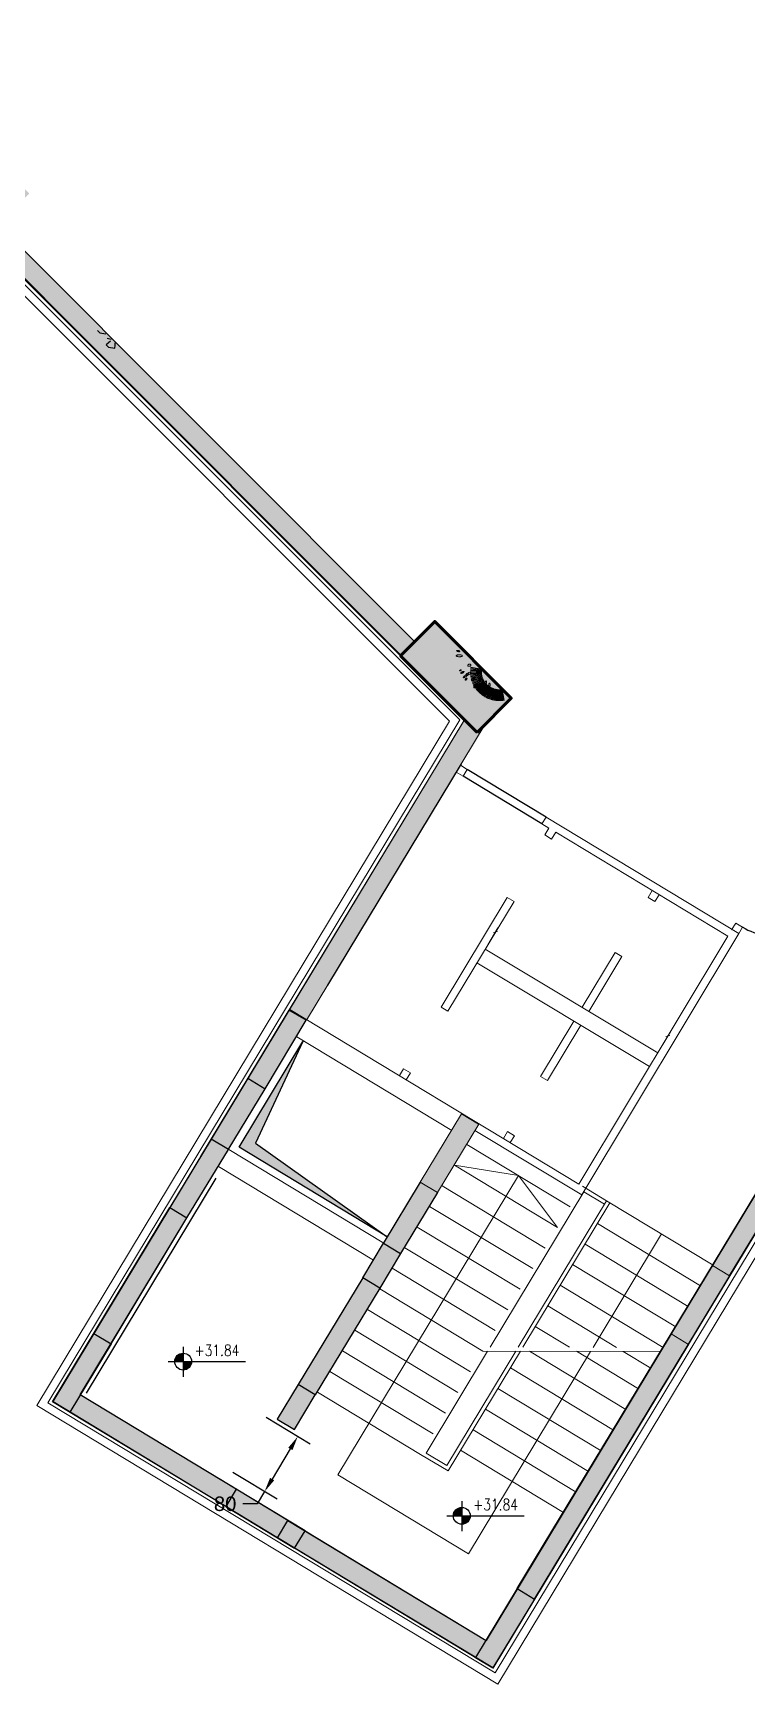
# Model space of a CAD drawing. Header units: inches. Extents: x -7958 to 7064, y 2 to 5825.
# Drawn here: x -3929 to -3040, y 2 to 2057 of the extents above; entities that cross this region are included whole.
import ezdxf

# ---------------------------------------------------------------- set-up
doc = ezdxf.new("R2010")
doc.units = ezdxf.units.IN
doc.header["$MEASUREMENT"] = 0
for name, color, linetype in [('-mimari', 8, 'Continuous'), ('-yazı', 2, 'Continuous'), ('A-CAM', 4, 'Continuous'), ('DOS', 2, 'Continuous'), ('IOL', 1, 'Continuous'), ('S-KONTUR', 8, 'Continuous')]:
    doc.layers.add(name, color=color, linetype=linetype)
for name, color, linetype, lineweight in [('K-P', 1, 'Continuous', 20), ('KOL', 4, 'Continuous', 20), ('M-CAM', 142, 'Continuous', 15), ('S-DUVAR', 7, 'Continuous', 20), ('SOLID', 15, 'Continuous', 30)]:
    doc.layers.add(name, color=color, linetype=linetype, lineweight=lineweight)
doc.layers.add('YESIL', color=7, linetype='Continuous', lineweight=15, true_color=0x006100)
doc.styles.add('DAD', font='SIMPLEX', dxfattribs={"width": 0.8, "height": 0.125})
doc.styles.get("Standard").update_dxf_attribs({"font": 'arial.ttf'})

# ---------------------------------------------------------------- blocks, each defined once
blk = doc.blocks.new('KOT1')
at = {"layer": 'DOS', "color": 1}
for p, q in [((-0.268, 0), (1.111, 0)), ((0, 0.263), (0, -0.27))]:
    blk.add_line(p, q, dxfattribs=at)
at = {"layer": 'DOS', "color": 1, "const_width": 0.15}
for points in [[(0, 0.075, 0.414214), (-0.075, 0, 1)], [(0, -0.075, 0.414214), (0.075, 0, 1)]]:
    blk.add_lwpolyline(points, format="xyb", dxfattribs=at)
at = {"layer": 'DOS', "color": 1}
blk.add_circle((0, 0), 0.15, dxfattribs=at)
at = {"layer": 'DOS', "color": 1, "style": 'DAD', "width": 0.8}
for p in [(0.205, 0.841), (0.205, 0.592), (0.205, 0.349), (0.205, 0.1)]:
    blk.add_attdef('+8.00', p, '', height=0.2, dxfattribs=at)
blk = doc.blocks.new('_Oblique')
at = {"color": 0, "linetype": 'ByBlock', "lineweight": -2}
blk.add_line((-0.5, -0.5), (0.5, 0.5), dxfattribs=at)

msp = doc.modelspace()

# ---------------------------------------------------------------- hatches: boundary and pattern name
at = {"layer": 'SOLID'}
for points in [[(-4043.5, 1853.3), (-4047.1, 1856.9), (-3990.5, 1913.4), (-3933.9, 1856.9), (-3972.8, 1818), (-3454, 1299.2), (-3428.9, 1324.4), (-3333.7, 1228.8), (-3366.4, 1196), (-3588.8, 828), (-3588.9, 827.9), (-3640.3, 742.7), (-3661.7, 755.7), (-3610.5, 840.6), (-3610.3, 841), (-3392.1, 1201.9), (-3401.1, 1210.9)], [(-4043.5, 1853.3), (-4047.1, 1856.9), (-3990.5, 1913.4), (-3933.9, 1856.9), (-3972.8, 1818), (-3454, 1299.2), (-3428.9, 1324.4), (-3333.7, 1228.8), (-3366.4, 1196), (-3588.8, 828), (-3588.9, 827.9), (-3640.3, 742.7), (-3661.7, 755.7), (-3610.5, 840.6), (-3610.3, 841), (-3392.1, 1201.9), (-3401.1, 1210.9)], [(-3972.8, 1818), (-3990.5, 1800.3), (-3477.8, 1287.6), (-3477.8, 1287.7), (-3471.6, 1281.6), (-3454, 1299.2)], [(-3083.2, 522.5), (-3061.8, 509.6), (-2381.1, 1636.1), (-2402.5, 1649)], [(-3083.2, 522.5), (-3061.8, 509.6), (-2381.1, 1636.1), (-2402.5, 1649)], [(-3083.2, 522.5), (-3061.8, 509.6), (-2381.1, 1636.1), (-2402.5, 1649)], [(-3428.9, 1324.4), (-3333.7, 1228.8), (-3376.3, 1186), (-3401.1, 1210.9), (-3471.7, 1281.5)], [(-3373.9, 1183.6), (-3392.1, 1201.9), (-3610.3, 841), (-3610.5, 840.6), (-3588.9, 827.8)], [(-3610.5, 840.6), (-3661.7, 755.7), (-3640.3, 742.7), (-3588.9, 827.9)], [(-3640.3, 742.7), (-3661.7, 755.7), (-3707.5, 679.8), (-3686, 667.1)], [(-3707.5, 679.8), (-3686, 667.1), (-3640.3, 742.7), (-3661.7, 755.7)], [(-3707.5, 679.8), (-3686, 667.1), (-3640.3, 742.7), (-3661.7, 755.7)], [(-3374.3, 698.4), (-3395.7, 711.3), (-3446.9, 626.3), (-3425.5, 613.3)], [(-3374.3, 698.4), (-3395.7, 711.3), (-3446.9, 626.3), (-3425.5, 613.3)], [(-3374.3, 698.4), (-3395.7, 711.3), (-3446.9, 626.3), (-3425.5, 613.3)], [(-3707.5, 679.8), (-3758.9, 594.9), (-3737.5, 581.9), (-3686.3, 666.6), (-3686.3, 666.6), (-3686, 667.1)], [(-3686, 667), (-3707.5, 679.8), (-3758.9, 594.9), (-3737.5, 581.9)], [(-3686, 667), (-3707.5, 679.8), (-3758.9, 594.9), (-3737.5, 581.9)], [(-3492.8, 550.4), (-3471.5, 537.4), (-3425.6, 613.3), (-3446.9, 626.3)], [(-3425.6, 613.3), (-3446.9, 626.3), (-3492.8, 550.4), (-3471.5, 537.4)], [(-3425.6, 613.3), (-3446.9, 626.3), (-3492.8, 550.4), (-3471.5, 537.4)], [(-3737.5, 581.9), (-3758.9, 594.9), (-3853.6, 438.1), (-3832.1, 425.3)], [(-3737.5, 581.9), (-3758.9, 594.9), (-3853.6, 438.1), (-3832.1, 425.3)], [(-3737.5, 581.9), (-3758.9, 594.9), (-3853.6, 438.1), (-3832.1, 425.3)], [(-3471.5, 537.4), (-3492.8, 550.4), (-3493.1, 549.9), (-3493.1, 549.9), (-3518.7, 507.4), (-3497.6, 494.5), (-3497.2, 494.5)], [(-3471.5, 537.4), (-3492.8, 550.4), (-3493.1, 549.9), (-3493.1, 549.9), (-3518.7, 507.4), (-3497.6, 494.5), (-3497.2, 494.5)], [(-3134.5, 437.6), (-3113.1, 424.6), (-3061.8, 509.6), (-3061.8, 509.6), (-3083.2, 522.5)], [(-3061.7, 509.6), (-3083.2, 522.5), (-3134.4, 437.5), (-3113, 424.5)], [(-3061.7, 509.6), (-3083.2, 522.5), (-3134.4, 437.5), (-3113, 424.5)], [(-3599.1, 374.5), (-3577.7, 361.5), (-3497.3, 494.4), (-3518.7, 507.4)], [(-3497.3, 494.4), (-3518.7, 507.4), (-3599.1, 374.5), (-3577.7, 361.5)], [(-3497.3, 494.4), (-3518.7, 507.4), (-3599.1, 374.5), (-3577.7, 361.5)], [(-3497.3, 494.4), (-3518.7, 507.4), (-3599.1, 374.5), (-3577.7, 361.5)], [(-3497.3, 494.4), (-3518.7, 507.4), (-3599.1, 374.5), (-3577.7, 361.5)], [(-3497.3, 494.4), (-3518.7, 507.4), (-3599.1, 374.5), (-3577.7, 361.5)], [(-3832.1, 425.3), (-3853.6, 438.1), (-3905, 353.1), (-3883.5, 340.1)], [(-3832.1, 425.3), (-3853.6, 438.1), (-3905, 353.1), (-3883.5, 340.1)], [(-3832.1, 425.3), (-3853.6, 438.1), (-3905, 353.1), (-3883.5, 340.1)], [(-3113, 424.5), (-3134.4, 437.5), (-3364.9, 56), (-3590.5, 192.3), (-3603.5, 170.9), (-3356.5, 21.6)], [(-3113, 424.5), (-3134.4, 437.5), (-3364.9, 56), (-3590.5, 192.3), (-3603.5, 170.9), (-3356.5, 21.6)], [(-3113.1, 424.6), (-3134.5, 437.6), (-3326.2, 120.4), (-3304.8, 107.4)], [(-3577.7, 361.5), (-3599.1, 374.5), (-3625.1, 331.5), (-3603.7, 318.5)], [(-3625.1, 331.5), (-3603.7, 318.5), (-3577.7, 361.5), (-3599.1, 374.5)], [(-3625.1, 331.5), (-3603.7, 318.5), (-3577.7, 361.5), (-3599.1, 374.5)], [(-3870.6, 361.5), (-3883.5, 340.1), (-3689.1, 222.7), (-3676.2, 244.1)], [(-3870.6, 361.5), (-3883.5, 340.1), (-3689.1, 222.7), (-3676.2, 244.1)], [(-3870.6, 361.5), (-3883.5, 340.1), (-3689.1, 222.7), (-3676.2, 244.1)], [(-3676.2, 244.1), (-3689.1, 222.7), (-3624.8, 183.8), (-3611.9, 205.2)], [(-3676.2, 244.1), (-3689.1, 222.7), (-3603.5, 170.9), (-3590.5, 192.3)], [(-3676.2, 244.1), (-3689.1, 222.7), (-3603.5, 170.9), (-3590.5, 192.3)], [(-3611.9, 205.2), (-3624.9, 183.8), (-3378, 34.6), (-3365.1, 56)], [(-3304.8, 107.4), (-3326.2, 120.4), (-3326.2, 120.4), (-3378, 34.7), (-3356.6, 21.7)]]:
    msp.add_hatch(color=256, dxfattribs=at).paths.add_polyline_path(points)
h = msp.add_hatch(color=256, dxfattribs=at)
h.paths.add_polyline_path([(-3652, 675.1), (-3648.3, 683), (-3648.3, 710.2), (-3672.6, 670), (-3648.3, 655.4), (-3648.3, 672.5)])
h.paths.add_polyline_path([(-3593.1, 801.4), (-3648.3, 710.2), (-3648.3, 683)])
h.paths.add_polyline_path([(-3488, 558.5), (-3648.3, 672.5), (-3648.3, 655.4)])
h.paths.add_polyline_path([(-3735.4, 777.4), (-3646, 777.4), (-3646, 814.9), (-3735.4, 814.9)], flags=9)

# ---------------------------------------------------------------- linework, layer by layer
at = {"layer": '-mimari'}
msp.add_line((-3862.8, 363.7), (-3701.1, 631.5), dxfattribs=at)
at = {"layer": '-yazı'}
for p, q in [((-3639.1, 333.7), (-3584.1, 300.5)), ((-3608.8, 294.4), (-3631.5, 256.7)), ((-3680.5, 265.2), (-3625.4, 232)), ((-3640.8, 241.3), (-3650.1, 225.9)), ((-3650.1, 225.9), (-3668.1, 225.9))]:
    msp.add_line(p, q, dxfattribs=at)
for points in [[(-3611.3, 295.9), (-3606.2, 292.8), (-3599.5, 309.8)], [(-3634.1, 258.3), (-3628.9, 255.2), (-3640.8, 241.3)]]:
    msp.add_solid(points, dxfattribs=at)
at = {"extrusion": (0.01175, -4.89533e-15, 0.999931)}
for p, q in [((-3848.9, 1686.3, 2), (-3846, 1683.5, 2)), ((-3846, 1683.5, 2), (-3838.4, 1682.4, 1.9)), ((-3832.7, 1673.3, 1.8), (-3838, 1668.6, 1.9)), ((-3838, 1668.6, 1.9), (-3835.1, 1665.8, 1.9)), ((-3837, 1676.8, 1.9), (-3832.1, 1675.5, 1.8)), ((-3835.1, 1665.8, 1.9), (-3827.5, 1664.7, 1.8)), ((-3827.5, 1664.7, 1.8), (-3827, 1667.7, 1.8)), ((-3827, 1667.7, 1.8), (-3827.1, 1671.3, 1.8))]:
    msp.add_line(p, q, dxfattribs=at)
msp.add_arc((-3004.4, 1012.4), 80, 238.7363, 329.0122)
at = {"layer": 'A-CAM'}
msp.add_line((-3396, 1147), (-3562.4, 871.6), dxfattribs=at)
at = {"layer": 'K-P', "color": 1, "true_color": 0xff0f0f}
for p, q in [((-4071, 1882.8), (-3391.9, 1201.7)), ((-3356.5, 21.6), (-2341.8, 1701)), ((-3391.9, 1201.7), (-3904, 353.5)), ((-3904, 353.5), (-3356.5, 21.6))]:
    msp.add_line(p, q, dxfattribs=at)
msp.add_arc((-4913.3, 2779.6), 3030, 336.9327, 180.5673, dxfattribs=at)
at = {"layer": 'KOL', "linetype": 'Continuous', "lineweight": -2, "ltscale": 10}
for p, q in [((-4043.5, 1853.3), (-3392.1, 1201.9)), ((-4043.5, 1853.3), (-3392.1, 1201.9)), ((-3972.8, 1818), (-3454, 1299.2)), ((-3972.8, 1818), (-3454, 1299.2)), ((-3972.8, 1818), (-3454, 1299.2)), ((-3326.2, 120.4), (-2402.5, 1649)), ((-3083.2, 522.5), (-2402.5, 1649)), ((-3083.2, 522.5), (-2402.5, 1649)), ((-3304.8, 107.4), (-2381.1, 1636.1)), ((-3061.8, 509.6), (-2381.1, 1636.1)), ((-3061.8, 509.6), (-2381.1, 1636.1)), ((-3661.7, 755.7), (-3720.6, 658.2)), ((-3661.7, 755.7), (-3707.5, 679.8)), ((-3661.7, 755.7), (-3707.5, 679.8)), ((-3686.3, 666.6), (-3640.3, 742.7)), ((-3686.3, 666.6), (-3640.3, 742.7)), ((-3686.3, 666.6), (-3640.3, 742.7)), ((-3446.9, 626.3), (-3493.1, 549.9)), ((-3446.9, 626.3), (-3493.1, 549.9)), ((-3446.9, 626.3), (-3493.1, 549.9)), ((-3425.6, 613.3), (-3471.5, 537.4)), ((-3425.6, 613.3), (-3471.5, 537.4)), ((-3425.6, 613.3), (-3471.5, 537.4)), ((-3905, 353.1), (-3758.9, 594.9)), ((-3905, 353.1), (-3758.9, 594.9)), ((-3870.6, 361.6), (-3737.5, 581.9)), ((-3870.6, 361.6), (-3737.5, 581.9)), ((-3758.9, 594.9), (-3853.6, 438.1)), ((-3832.1, 425.3), (-3737.5, 581.9)), ((-3497.3, 494.4), (-3577.7, 361.5)), ((-3497.3, 494.4), (-3577.7, 361.5)), ((-3497.3, 494.4), (-3577.7, 361.5)), ((-3134.4, 437.5), (-3364.9, 56)), ((-3134.4, 437.5), (-3364.9, 56)), ((-3113, 424.6), (-3356.5, 21.6)), ((-3113, 424.6), (-3356.5, 21.6)), ((-3892, 374.5), (-3892, 374.5)), ((-3892, 374.5), (-3892, 374.5)), ((-3892, 374.5), (-3892, 374.5)), ((-3689.1, 222.7), (-3905, 353.1)), ((-3689.1, 222.7), (-3905, 353.1)), ((-3689.1, 222.7), (-3905, 353.1)), ((-3676.2, 244.1), (-3870.6, 361.6)), ((-3676.2, 244.1), (-3870.6, 361.6)), ((-3676.2, 244.1), (-3870.6, 361.6)), ((-3676.2, 244.1), (-3689.1, 222.7)), ((-3676.2, 244.1), (-3689.1, 222.7)), ((-3676.2, 244.1), (-3689.1, 222.7)), ((-3590.5, 192.3), (-3676.2, 244.1)), ((-3590.5, 192.3), (-3676.2, 244.1)), ((-3675.3, 245.6), (-3675.3, 245.6)), ((-3675.3, 245.6), (-3675.3, 245.6)), ((-3675.3, 245.6), (-3675.3, 245.6)), ((-3689.1, 222.7), (-3603.5, 170.9)), ((-3689.1, 222.7), (-3603.5, 170.9)), ((-3689.1, 222.7), (-3603.5, 170.9)), ((-3611.9, 205.2), (-3365.1, 56)), ((-3603.5, 170.9), (-3590.5, 192.3)), ((-3603.5, 170.9), (-3590.5, 192.3)), ((-3590.5, 192.3), (-3364.9, 56)), ((-3590.5, 192.3), (-3364.9, 56)), ((-3356.5, 21.6), (-3603.5, 170.9)), ((-3356.5, 21.6), (-3603.5, 170.9)), ((-3602.9, 171.8), (-3602.6, 171.6)), ((-3602.9, 171.8), (-3602.6, 171.6)), ((-3378, 34.7), (-3356.6, 21.7)), ((-3378, 34.7), (-3356.6, 21.7))]:
    msp.add_line(p, q, dxfattribs=at)
at = {"layer": 'KOL', "ltscale": 100}
msp.add_line((-3477.8, 1287.7), (-3421.2, 1231.1), dxfattribs=at)
msp.add_line((-3477.8, 1287.7), (-3421.2, 1231.1), dxfattribs=at)
at = {"layer": 'KOL', "ltscale": 10}
for p, q in [((-3392.1, 1201.9), (-3610.3, 841)), ((-3392.1, 1201.9), (-3610.3, 841)), ((-3392.1, 1201.9), (-3610.3, 841)), ((-3366.1, 1196.5), (-3588.8, 828)), ((-3366.1, 1196.5), (-3588.8, 828)), ((-3366.1, 1196.5), (-3588.8, 828)), ((-3395.7, 711.3), (-3446.9, 626.3)), ((-3395.7, 711.3), (-3446.9, 626.3)), ((-3395.7, 711.3), (-3446.9, 626.3)), ((-3395.7, 711.3), (-3374.3, 698.4)), ((-3395.7, 711.3), (-3374.3, 698.4)), ((-3395.7, 711.3), (-3374.3, 698.4)), ((-3425.5, 613.3), (-3374.2, 698.6)), ((-3425.5, 613.3), (-3374.2, 698.6)), ((-3425.5, 613.3), (-3374.2, 698.6)), ((-3446.9, 626.3), (-3425.5, 613.3)), ((-3446.9, 626.3), (-3425.5, 613.3)), ((-3446.9, 626.3), (-3425.5, 613.3)), ((-3083.2, 522.5), (-3134.4, 437.5)), ((-3083.2, 522.5), (-3134.4, 437.5)), ((-3083.2, 522.5), (-3061.7, 509.6)), ((-3083.2, 522.5), (-3061.7, 509.6)), ((-3083.2, 522.5), (-3061.7, 509.6)), ((-3113, 424.5), (-3061.6, 509.7)), ((-3113, 424.5), (-3061.6, 509.7)), ((-3061.8, 509.6), (-3113, 424.6)), ((-3134.4, 437.5), (-3113, 424.5)), ((-3134.4, 437.5), (-3113, 424.5)), ((-3134.4, 437.5), (-3113, 424.5))]:
    msp.add_line(p, q, dxfattribs=at)
at = {"layer": 'KOL', "lineweight": 60, "ltscale": 100}
msp.add_lwpolyline([(-3376.3, 1186), (-3333.7, 1228.8), (-3428.9, 1324.4), (-3471.5, 1281.6)], close=True, dxfattribs=at)
msp.add_lwpolyline([(-3376.3, 1186), (-3333.7, 1228.8), (-3428.9, 1324.4), (-3471.5, 1281.6)], close=True, dxfattribs=at)
msp.add_lwpolyline([(-3376.3, 1186), (-3333.7, 1228.8), (-3428.9, 1324.4), (-3471.5, 1281.6)], close=True, dxfattribs=at)
at = {"layer": 'KOL', "ltscale": 100}
msp.add_lwpolyline([(-3333.7, 1228.8), (-3428.9, 1324.4)], dxfattribs=at)
msp.add_lwpolyline([(-3333.7, 1228.8), (-3428.9, 1324.4)], dxfattribs=at)
msp.add_lwpolyline([(-3333.7, 1228.8), (-3428.9, 1324.4)], dxfattribs=at)
at = {"layer": 'KOL', "linetype": 'Continuous', "lineweight": -2, "ltscale": 10}
for points in [[(-2830.4, 940.9), (-3326.2, 120.4), (-3304.8, 107.4), (-3356.6, 21.7)], [(-3518.7, 507.4), (-3492.9, 550.4), (-3471.5, 537.4), (-3497.3, 494.4), (-3518.7, 507.4), (-3599.1, 374.5), (-3625.1, 331.5), (-3603.7, 318.5), (-3577.7, 361.5), (-3599.1, 374.5)], [(-3518.7, 507.4), (-3492.9, 550.4), (-3471.5, 537.4), (-3497.3, 494.4), (-3518.7, 507.4), (-3599.1, 374.5), (-3625.1, 331.5), (-3603.7, 318.5), (-3577.7, 361.5), (-3599.1, 374.5)], [(-3518.7, 507.4), (-3492.9, 550.4), (-3471.5, 537.4), (-3497.3, 494.4), (-3518.7, 507.4), (-3599.1, 374.5), (-3625.1, 331.5), (-3603.7, 318.5), (-3577.7, 361.5), (-3599.1, 374.5)], [(-3883.5, 340.1), (-3905, 353.1), (-3853.6, 438.1), (-3832.1, 425.3), (-3883.5, 340.1)], [(-3326.2, 120.4), (-3378, 34.7), (-3356.6, 21.7), (-3624.9, 183.8), (-3611.9, 205.2), (-3697.6, 257)]]:
    msp.add_lwpolyline(points, dxfattribs=at)
for points in [[(-3610.5, 840.6), (-3661.7, 755.7), (-3640.3, 742.7), (-3588.9, 827.9)], [(-3610.5, 840.6), (-3661.7, 755.7), (-3640.3, 742.7), (-3588.9, 827.9)], [(-3610.5, 840.6), (-3661.7, 755.7), (-3640.3, 742.7), (-3588.9, 827.9)], [(-3707.5, 679.8), (-3758.9, 594.9), (-3737.5, 581.9), (-3686, 667)], [(-3707.5, 679.8), (-3758.9, 594.9), (-3737.5, 581.9), (-3686, 667)], [(-3707.5, 679.8), (-3758.9, 594.9), (-3737.5, 581.9), (-3686, 667)], [(-3883.5, 340.1), (-3905, 353.1), (-3853.6, 438.1), (-3832.1, 425.3)], [(-3883.5, 340.1), (-3905, 353.1), (-3853.6, 438.1), (-3832.1, 425.3)]]:
    msp.add_lwpolyline(points, close=True, dxfattribs=at)
at = {"layer": 'M-CAM'}
for p, q in [((-4072, 1875.5), (-3397.8, 1201.7)), ((-4071.9, 1882.4), (-3391.5, 1202.5)), ((-4072.3, 1861.6), (-3410.4, 1200.2)), ((-3353.8, 15.5), (-2339.4, 1695.7)), ((-3350.4, 1.7), (-2335.2, 1683.2)), ((-3410.4, 1200.2), (-3924.6, 348.4)), ((-3397.8, 1201.7), (-3910.9, 351.8)), ((-3391.5, 1202.5), (-3904, 353.5)), ((-3910.9, 351.8), (-3353.8, 15.5)), ((-3924.6, 348.4), (-3350.4, 1.7))]:
    msp.add_line(p, q, dxfattribs=at)
at = {"layer": 'M-CAM', "ltscale": 0.5}
for p, q in [((-3388.9, 673.3), (-3260.5, 595.7)), ((-3404.4, 647.6), (-3276, 570)), ((-3404.4, 647.6), (-3324.7, 634.5)), ((-3549.5, 262.1), (-3324.7, 634.5)), ((-3419.9, 621.9), (-3291.5, 544.4)), ((-3324.7, 634.5), (-3276, 570)), ((-3245, 621.4), (-3215, 603.3)), ((-3435.4, 596.2), (-3307, 518.7)), ((-3360.1, 421.1), (-3243.3, 614.5)), ((-3243.3, 614.5), (-3217.6, 599)), ((-3450.9, 570.5), (-3322.5, 493)), ((-3466.4, 544.8), (-3338, 467.3)), ((-3481.9, 519.2), (-3353.5, 441.6)), ((-3497.4, 493.5), (-3369, 416)), ((-3512.9, 467.8), (-3384.5, 390.3)), ((-3528.4, 442.1), (-3400, 364.6)), ((-3543.9, 416.4), (-3415.5, 338.9)), ((-3439.7, 289.2), (-3363.1, 416.1)), ((-3328.1, 416), (-3414, 273.7)), ((-3322.3, 416), (-3412.3, 266.9)), ((-3234.8, 415.7), (-3386.9, 163.9)), ((-3147.4, 415.5), (-3368.9, 416.1)), ((-3310.9, 415.9), (-3190.9, 343.4)), ((-3252.6, 415.8), (-3175.3, 369.1)), ((-3194.3, 415.6), (-3159.8, 394.8)), ((-3559.4, 390.8), (-3431, 313.2)), ((-3334.8, 395.3), (-3206.4, 317.8)), ((-3575, 365.1), (-3446.5, 287.5)), ((-3350.3, 369.6), (-3221.9, 292.1)), ((-3365.8, 343.9), (-3237.4, 266.4)), ((-3381.3, 318.2), (-3252.9, 240.7)), ((-3414, 273.7), (-3439.7, 289.2)), ((-3396.8, 292.6), (-3268.4, 215)), ((-3412.3, 266.9), (-3446.5, 287.5)), ((-3386.9, 163.9), (-3549.5, 262.1))]:
    msp.add_line(p, q, dxfattribs=at)
at = {"layer": 'M-CAM', "ltscale": 10}
for p, q in [((-3215, 603.3), (-3325.1, 421)), ((-3210.7, 600.7), (-3319.3, 421)), ((-3215, 603.3), (-3082.3, 523.2)), ((-3146.5, 562), (-3231.8, 420.7)), ((-3226.2, 575.1), (-3097.8, 497.5)), ((-3241.7, 549.4), (-3113.3, 471.8)), ((-3257.2, 523.7), (-3128.8, 446.2)), ((-3272.7, 498), (-3144.3, 420.5)), ((-3288.3, 472.3), (-3202.6, 420.6)), ((-3303.8, 446.6), (-3261, 420.8)), ((-3446.5, 287.5), (-3412.3, 266.9))]:
    msp.add_line(p, q, dxfattribs=at)
at = {"layer": 'S-DUVAR', "ltscale": 10}
for p, q in [((-3402.2, 1136.8), (-3393.6, 1131.6)), ((-3397, 1145.4), (-3388.4, 1140.2)), ((-3388.4, 1140.2), (-3393.6, 1131.6)), ((-3290.2, 1080.9), (-3295.4, 1072.3)), ((-3295.4, 1072.3), (-3286.8, 1067.2)), ((-3290.2, 1080.9), (-3050.3, 936)), ((-3286.8, 1067.2), (-3292, 1058.6)), ((-3292, 1058.6), (-3283.4, 1053.5)), ((-3278.3, 1062), (-3283.4, 1053.5)), ((-3278.3, 1062), (-3064, 932.6)), ((-3158.1, 989.4), (-3163.2, 980.8)), ((-3338.6, 980.8), (-3421.1, 844.4)), ((-3330.2, 975.8), (-3412.8, 839.4)), ((-3338.6, 980.8), (-3330.2, 975.8)), ((-3163.2, 980.8), (-3154.7, 975.7)), ((-3149.5, 984.2), (-3154.7, 975.7)), ((-3054.1, 948.9), (-3059.3, 940.4)), ((-3054.1, 948.9), (-3045.6, 943.8)), ((-3064, 932.6), (-3249.3, 624)), ((-3050.3, 936), (-3245.7, 610.5)), ((-3045.6, 943.8), (-3050.8, 935.2)), ((-3366.2, 916.5), (-3151.2, 787.3)), ((-3204.4, 912.3), (-3245.5, 844)), ((-3195.9, 907.1), (-3236.9, 838.8)), ((-3204.4, 912.3), (-3195.9, 907.1)), ((-3376.5, 899.4), (-3161.5, 770.2)), ((-3421.1, 844.4), (-3412.8, 839.4)), ((-3609.4, 841.5), (-3249.3, 624)), ((-3255.8, 826.8), (-3297.1, 757.9)), ((-3600.9, 807.1), (-3407.7, 690.5)), ((-3247.2, 821.7), (-3288.5, 752.8)), ((-3467.8, 767.5), (-3472.9, 759)), ((-3467.8, 767.5), (-3459.2, 762.3)), ((-3459.3, 762.4), (-3464.4, 753.9)), ((-3297.1, 757.9), (-3288.5, 752.8)), ((-3379, 690.6), (-3245.7, 610.5)), ((-3338.3, 689.4), (-3343.4, 680.8)), ((-3338.3, 689.4), (-3329.7, 684.2)), ((-3329.7, 684.2), (-3334.9, 675.6)), ((-3492.2, 550.5), (-3685.5, 667.1)), ((-3505.1, 529.1), (-3698.4, 645.7))]:
    msp.add_line(p, q, dxfattribs=at)
at = {"layer": 'S-DUVAR'}
for p, q in [((-3363, 921.6), (-3350.3, 942.8)), ((-3148.1, 792.5), (-3135.4, 813.7))]:
    msp.add_line(p, q, dxfattribs=at)
at = {"layer": 'S-DUVAR', "ltscale": 10}
msp.add_arc((-5019.7, 2741.5), 2629.4, 68.9367, 68.9367, dxfattribs=at)
at = {"layer": 'S-KONTUR', "ltscale": 0.4}
for p, q in [((-3295.4, 1072.3), (-3393.6, 1131.7)), ((-3290.2, 1080.9), (-3388.4, 1140.2))]:
    msp.add_line(p, q, dxfattribs=at)
at = {"layer": 'SOLID', "linetype": 'Continuous', "lineweight": -2, "ltscale": 10}
msp.add_line((-4043.5, 1853.3), (-3392.1, 1201.9), dxfattribs=at)
at = {"layer": 'SOLID'}
for p, q in [((-3672.6, 670), (-3593.1, 801.4)), ((-3593.1, 801.4), (-3652, 675.1)), ((-3488, 558.5), (-3672.6, 670)), ((-3652, 675.1), (-3488, 558.5))]:
    msp.add_line(p, q, dxfattribs=at)
at = {"layer": 'YESIL'}
for p, q in [((-3370.4, 1261.8), (-3384.7, 1262)), ((-3370.4, 1261.8), (-3384.7, 1262)), ((-3370.4, 1261.1), (-3384.7, 1260.8)), ((-3370.4, 1261.1), (-3384.7, 1260.8)), ((-3370.4, 1262.4), (-3384.6, 1263.1)), ((-3370.4, 1262.4), (-3384.6, 1263.1)), ((-3370.4, 1260.4), (-3384.6, 1259.7)), ((-3370.4, 1260.4), (-3384.6, 1259.7)), ((-3370.4, 1263.1), (-3384.5, 1264.2)), ((-3370.4, 1263.1), (-3384.5, 1264.2)), ((-3370.4, 1259.7), (-3384.5, 1258.6)), ((-3370.4, 1259.7), (-3384.5, 1258.6)), ((-3370.3, 1263.8), (-3384.4, 1265.4)), ((-3370.3, 1263.8), (-3384.4, 1265.4)), ((-3370.3, 1259), (-3384.4, 1257.5)), ((-3370.3, 1259), (-3384.4, 1257.5)), ((-3370.2, 1264.5), (-3384.3, 1266.5)), ((-3370.2, 1264.5), (-3384.3, 1266.5)), ((-3370.2, 1258.3), (-3384.3, 1256.3)), ((-3370.2, 1258.3), (-3384.3, 1256.3)), ((-3370.1, 1265.1), (-3384.1, 1267.6)), ((-3370.1, 1265.1), (-3384.1, 1267.6)), ((-3370.1, 1257.7), (-3384.1, 1255.2)), ((-3370.1, 1257.7), (-3384.1, 1255.2)), ((-3370, 1257), (-3383.9, 1254.1)), ((-3370, 1257), (-3383.9, 1254.1)), ((-3369.8, 1256.3), (-3383.7, 1253)), ((-3369.8, 1256.3), (-3383.7, 1253)), ((-3369.7, 1255.7), (-3383.4, 1251.9)), ((-3369.7, 1255.7), (-3383.4, 1251.9)), ((-3369.5, 1255), (-3383.1, 1250.8)), ((-3369.5, 1255), (-3383.1, 1250.8)), ((-3369.3, 1254.4), (-3382.7, 1249.8)), ((-3369.3, 1254.4), (-3382.7, 1249.8)), ((-3369, 1253.7), (-3382.3, 1248.7)), ((-3369, 1253.7), (-3382.3, 1248.7)), ((-3368.8, 1253.1), (-3381.9, 1247.6)), ((-3368.8, 1253.1), (-3381.9, 1247.6)), ((-3368.5, 1252.5), (-3381.5, 1246.6)), ((-3368.5, 1252.5), (-3381.5, 1246.6)), ((-3368.2, 1251.8), (-3381, 1245.6)), ((-3368.2, 1251.8), (-3381, 1245.6)), ((-3367.9, 1251.2), (-3380.5, 1244.6)), ((-3367.9, 1251.2), (-3380.5, 1244.6)), ((-3367.6, 1250.6), (-3379.9, 1243.6)), ((-3367.6, 1250.6), (-3379.9, 1243.6)), ((-3367.2, 1250), (-3379.4, 1242.6)), ((-3367.2, 1250), (-3379.4, 1242.6)), ((-3366.9, 1249.5), (-3378.7, 1241.7)), ((-3366.9, 1249.5), (-3378.7, 1241.7)), ((-3366.5, 1248.9), (-3378.1, 1240.7)), ((-3366.5, 1248.9), (-3378.1, 1240.7)), ((-3366.1, 1248.4), (-3377.4, 1239.8)), ((-3366.1, 1248.4), (-3377.4, 1239.8)), ((-3365.6, 1247.8), (-3376.8, 1238.9)), ((-3365.6, 1247.8), (-3376.8, 1238.9)), ((-3365.2, 1247.3), (-3376, 1238)), ((-3365.2, 1247.3), (-3376, 1238)), ((-3364.8, 1246.8), (-3375.3, 1237.2)), ((-3364.8, 1246.8), (-3375.3, 1237.2)), ((-3364.3, 1246.3), (-3374.5, 1236.4)), ((-3364.3, 1246.3), (-3374.5, 1236.4)), ((-3363.8, 1245.8), (-3373.7, 1235.6)), ((-3363.8, 1245.8), (-3373.7, 1235.6)), ((-3363.3, 1245.3), (-3372.9, 1234.8)), ((-3363.3, 1245.3), (-3372.9, 1234.8)), ((-3362.8, 1244.9), (-3372, 1234.1)), ((-3362.8, 1244.9), (-3372, 1234.1)), ((-3362.3, 1244.4), (-3371.2, 1233.3)), ((-3362.3, 1244.4), (-3371.2, 1233.3)), ((-3361.7, 1244), (-3370.3, 1232.6)), ((-3361.7, 1244), (-3370.3, 1232.6)), ((-3361.2, 1243.6), (-3369.4, 1232)), ((-3361.2, 1243.6), (-3369.4, 1232)), ((-3360.6, 1243.2), (-3368.4, 1231.3)), ((-3360.6, 1243.2), (-3368.4, 1231.3)), ((-3360, 1242.9), (-3367.5, 1230.7)), ((-3360, 1242.9), (-3367.5, 1230.7)), ((-3359.4, 1242.5), (-3366.5, 1230.2)), ((-3359.4, 1242.5), (-3366.5, 1230.2)), ((-3358.9, 1242.2), (-3365.5, 1229.6)), ((-3358.9, 1242.2), (-3365.5, 1229.6)), ((-3358.2, 1241.9), (-3364.5, 1229.1)), ((-3358.2, 1241.9), (-3364.5, 1229.1)), ((-3357.6, 1241.6), (-3363.5, 1228.6)), ((-3357.6, 1241.6), (-3363.5, 1228.6)), ((-3357, 1241.3), (-3362.4, 1228.2)), ((-3357, 1241.3), (-3362.4, 1228.2)), ((-3356.4, 1241.1), (-3361.4, 1227.8)), ((-3356.4, 1241.1), (-3361.4, 1227.8)), ((-3355.7, 1240.8), (-3360.3, 1227.4)), ((-3355.7, 1240.8), (-3360.3, 1227.4)), ((-3355.1, 1240.6), (-3359.3, 1227)), ((-3355.1, 1240.6), (-3359.3, 1227)), ((-3354.4, 1240.4), (-3358.2, 1226.7)), ((-3354.4, 1240.4), (-3358.2, 1226.7)), ((-3353.8, 1240.3), (-3357.1, 1226.4)), ((-3353.8, 1240.3), (-3357.1, 1226.4)), ((-3353.1, 1240.1), (-3356, 1226.2)), ((-3353.1, 1240.1), (-3356, 1226.2)), ((-3352.4, 1240), (-3354.9, 1226)), ((-3352.4, 1240), (-3354.9, 1226)), ((-3351.7, 1239.9), (-3353.7, 1225.8)), ((-3351.7, 1239.9), (-3353.7, 1225.8)), ((-3351.1, 1239.8), (-3352.6, 1225.7)), ((-3351.1, 1239.8), (-3352.6, 1225.7)), ((-3350.4, 1239.7), (-3351.5, 1225.5)), ((-3350.4, 1239.7), (-3351.5, 1225.5)), ((-3349.7, 1239.7), (-3350.4, 1225.5)), ((-3349.7, 1239.7), (-3350.4, 1225.5)), ((-3349, 1239.7), (-3349.2, 1225.4)), ((-3349, 1239.7), (-3349.2, 1225.4)), ((-3348.3, 1239.7), (-3348.1, 1225.4)), ((-3348.3, 1239.7), (-3348.1, 1225.4)), ((-3347.7, 1239.7), (-3347, 1225.5)), ((-3347.7, 1239.7), (-3347, 1225.5)), ((-3347, 1239.7), (-3345.8, 1225.5)), ((-3347, 1239.7), (-3345.8, 1225.5)), ((-3346.3, 1239.8), (-3344.7, 1225.7)), ((-3346.3, 1239.8), (-3344.7, 1225.7)), ((-3345.6, 1239.9), (-3343.6, 1225.8)), ((-3345.6, 1239.9), (-3343.6, 1225.8)), ((-3344.9, 1240), (-3342.5, 1226)), ((-3344.9, 1240), (-3342.5, 1226))]:
    msp.add_line(p, q, dxfattribs=at)
for points in [[(-3402.2, 1281.6, 0.226996), (-3402, 1281.2, 0.089235), (-3401.1, 1280.7, 0.046197), (-3400, 1280.5, 0.034337), (-3398.4, 1280.3, 0.034337), (-3396.9, 1280.4, 0.046197), (-3395.8, 1280.7, 0.089235), (-3394.9, 1281.1, 0.226996), (-3394.7, 1281.5, 0.226996), (-3394.9, 1281.9, 0.089235), (-3395.8, 1282.4, 0.046197), (-3396.9, 1282.7, 0.034337), (-3398.4, 1282.8, 0.034337), (-3399.9, 1282.7, 0.046197), (-3401.1, 1282.5, 0.089235), (-3402, 1282, 0.226996)], [(-3402.2, 1281.6, 0.226996), (-3402, 1281.2, 0.089235), (-3401.1, 1280.7, 0.046197), (-3400, 1280.5, 0.034337), (-3398.4, 1280.3, 0.034337), (-3396.9, 1280.4, 0.046197), (-3395.8, 1280.7, 0.089235), (-3394.9, 1281.1, 0.226996), (-3394.7, 1281.5, 0.226996), (-3394.9, 1281.9, 0.089235), (-3395.8, 1282.4, 0.046197), (-3396.9, 1282.7, 0.034337), (-3398.4, 1282.8, 0.034337), (-3399.9, 1282.7, 0.046197), (-3401.1, 1282.5, 0.089235), (-3402, 1282, 0.226996)], [(-3401.7, 1287.9, 0.218506), (-3401.6, 1287.6, 0.092278), (-3401.2, 1287.2, 0.048969), (-3400.6, 1287, 0.036642), (-3399.8, 1286.8, 0.036642), (-3399, 1286.7, 0.048969), (-3398.3, 1286.7, 0.092278), (-3397.8, 1286.9, 0.218506), (-3397.7, 1287.1, 0.218506), (-3397.7, 1287.3, 0.092278), (-3398.2, 1287.7, 0.048969), (-3398.7, 1288, 0.036642), (-3399.5, 1288.2, 0.036642), (-3400.4, 1288.3, 0.048969), (-3401, 1288.3, 0.092278), (-3401.5, 1288.1, 0.218506)], [(-3401.7, 1287.9, 0.218506), (-3401.6, 1287.6, 0.092278), (-3401.2, 1287.2, 0.048969), (-3400.6, 1287, 0.036642), (-3399.8, 1286.8, 0.036642), (-3399, 1286.7, 0.048969), (-3398.3, 1286.7, 0.092278), (-3397.8, 1286.9, 0.218506), (-3397.7, 1287.1, 0.218506), (-3397.7, 1287.3, 0.092278), (-3398.2, 1287.7, 0.048969), (-3398.7, 1288, 0.036642), (-3399.5, 1288.2, 0.036642), (-3400.4, 1288.3, 0.048969), (-3401, 1288.3, 0.092278), (-3401.5, 1288.1, 0.218506)], [(-3398.1, 1262.8, 0.203392), (-3398, 1262.7, 0.097182), (-3397.7, 1262.7, 0.054153), (-3397.3, 1262.8, 0.04109), (-3396.9, 1263, 0.04109), (-3396.5, 1263.2, 0.054153), (-3396.3, 1263.4, 0.097182), (-3396.1, 1263.7, 0.203392), (-3396.1, 1263.9, 0.203392), (-3396.2, 1264, 0.097182), (-3396.6, 1264, 0.054153), (-3396.9, 1263.9, 0.04109), (-3397.3, 1263.8, 0.04109), (-3397.7, 1263.5, 0.054153), (-3398, 1263.3, 0.097182), (-3398.2, 1263, 0.203392)], [(-3398.1, 1262.8, 0.203392), (-3398, 1262.7, 0.097182), (-3397.7, 1262.7, 0.054153), (-3397.3, 1262.8, 0.04109), (-3396.9, 1263, 0.04109), (-3396.5, 1263.2, 0.054153), (-3396.3, 1263.4, 0.097182), (-3396.1, 1263.7, 0.203392), (-3396.1, 1263.9, 0.203392), (-3396.2, 1264, 0.097182), (-3396.6, 1264, 0.054153), (-3396.9, 1263.9, 0.04109), (-3397.3, 1263.8, 0.04109), (-3397.7, 1263.5, 0.054153), (-3398, 1263.3, 0.097182), (-3398.2, 1263, 0.203392)], [(-3396.5, 1259.9, 0.248362), (-3396.3, 1259.7, 0.080818), (-3395.7, 1259.8, 0.039613), (-3395, 1259.9, 0.029036), (-3394.1, 1260.3, 0.029036), (-3393.3, 1260.8, 0.039613), (-3392.8, 1261.2, 0.080818), (-3392.4, 1261.8, 0.248362), (-3392.4, 1262, 0.248362), (-3392.6, 1262.1, 0.080818), (-3393.2, 1262.1, 0.039613), (-3393.9, 1261.9, 0.029036), (-3394.7, 1261.5, 0.029036), (-3395.6, 1261, 0.039613), (-3396.1, 1260.6, 0.080818), (-3396.5, 1260.1, 0.248362)], [(-3396.5, 1259.9, 0.248362), (-3396.3, 1259.7, 0.080818), (-3395.7, 1259.8, 0.039613), (-3395, 1259.9, 0.029036), (-3394.1, 1260.3, 0.029036), (-3393.3, 1260.8, 0.039613), (-3392.8, 1261.2, 0.080818), (-3392.4, 1261.8, 0.248362), (-3392.4, 1262, 0.248362), (-3392.6, 1262.1, 0.080818), (-3393.2, 1262.1, 0.039613), (-3393.9, 1261.9, 0.029036), (-3394.7, 1261.5, 0.029036), (-3395.6, 1261, 0.039613), (-3396.1, 1260.6, 0.080818), (-3396.5, 1260.1, 0.248362)], [(-3393.4, 1254.4, 0.283742), (-3393.2, 1254.3, 0.065106), (-3392.1, 1254.6, 0.029758), (-3391.1, 1255.1, 0.021464), (-3389.7, 1256, 0.021464), (-3388.3, 1257, 0.029758), (-3387.5, 1257.8, 0.065106), (-3386.8, 1258.7, 0.283742), (-3386.8, 1259, 0.283742), (-3387.1, 1259.1, 0.065106), (-3388.1, 1258.8, 0.029758), (-3389.2, 1258.3, 0.021464), (-3390.6, 1257.4, 0.021464), (-3391.9, 1256.4, 0.029758), (-3392.8, 1255.6, 0.065106), (-3393.5, 1254.7, 0.283742)], [(-3393.4, 1254.4, 0.283742), (-3393.2, 1254.3, 0.065106), (-3392.1, 1254.6, 0.029758), (-3391.1, 1255.1, 0.021464), (-3389.7, 1256, 0.021464), (-3388.3, 1257, 0.029758), (-3387.5, 1257.8, 0.065106), (-3386.8, 1258.7, 0.283742), (-3386.8, 1259, 0.283742), (-3387.1, 1259.1, 0.065106), (-3388.1, 1258.8, 0.029758), (-3389.2, 1258.3, 0.021464), (-3390.6, 1257.4, 0.021464), (-3391.9, 1256.4, 0.029758), (-3392.8, 1255.6, 0.065106), (-3393.5, 1254.7, 0.283742)], [(-3391, 1251.3, 0.178273), (-3390.8, 1251.2, 0.103522), (-3390.3, 1251.3, 0.063533), (-3389.9, 1251.5, 0.049718), (-3389.4, 1251.9, 0.049718), (-3389, 1252.4, 0.063533), (-3388.8, 1252.8, 0.103522), (-3388.7, 1253.3, 0.178273), (-3388.8, 1253.5, 0.178273), (-3389.1, 1253.6, 0.103522), (-3389.5, 1253.6, 0.063533), (-3390, 1253.4, 0.049718), (-3390.5, 1253, 0.049718), (-3390.9, 1252.5, 0.063533), (-3391.1, 1252, 0.103522), (-3391.2, 1251.6, 0.178273)], [(-3391, 1251.3, 0.178273), (-3390.8, 1251.2, 0.103522), (-3390.3, 1251.3, 0.063533), (-3389.9, 1251.5, 0.049718), (-3389.4, 1251.9, 0.049718), (-3389, 1252.4, 0.063533), (-3388.8, 1252.8, 0.103522), (-3388.7, 1253.3, 0.178273), (-3388.8, 1253.5, 0.178273), (-3389.1, 1253.6, 0.103522), (-3389.5, 1253.6, 0.063533), (-3390, 1253.4, 0.049718), (-3390.5, 1253, 0.049718), (-3390.9, 1252.5, 0.063533), (-3391.1, 1252, 0.103522), (-3391.2, 1251.6, 0.178273)], [(-3390.1, 1257.4, -0.222164), (-3390.1, 1257.8, -0.090991), (-3389.6, 1258.7, -0.047763), (-3388.9, 1259.4, -0.035633), (-3387.7, 1260.1, -0.035633), (-3386.4, 1260.7, -0.047763), (-3385.4, 1261, -0.090991), (-3384.5, 1261, -0.222164), (-3384.2, 1260.8, -0.222164), (-3384.1, 1260.4, -0.090991), (-3384.6, 1259.6, -0.047763), (-3385.4, 1258.9, -0.035633), (-3386.5, 1258.1, -0.035633), (-3387.8, 1257.5, -0.047763), (-3388.8, 1257.2, -0.090991), (-3389.8, 1257.2, -0.222164)], [(-3390.1, 1257.4, -0.222164), (-3390.1, 1257.8, -0.090991), (-3389.6, 1258.7, -0.047763), (-3388.9, 1259.4, -0.035633), (-3387.7, 1260.1, -0.035633), (-3386.4, 1260.7, -0.047763), (-3385.4, 1261, -0.090991), (-3384.5, 1261, -0.222164), (-3384.2, 1260.8, -0.222164), (-3384.1, 1260.4, -0.090991), (-3384.6, 1259.6, -0.047763), (-3385.4, 1258.9, -0.035633), (-3386.5, 1258.1, -0.035633), (-3387.8, 1257.5, -0.047763), (-3388.8, 1257.2, -0.090991), (-3389.8, 1257.2, -0.222164)], [(-3387.9, 1269.5, -0.14574), (-3387.9, 1269.9, -0.107166), (-3387.5, 1270.5, -0.077192), (-3386.9, 1270.9, -0.064269), (-3386.2, 1271.1, -0.064269), (-3385.3, 1271.2, -0.077192), (-3384.7, 1271, -0.107166), (-3384.1, 1270.6, -0.14574), (-3383.9, 1270.2, -0.14574), (-3384, 1269.7, -0.107166), (-3384.3, 1269.2, -0.077192), (-3384.9, 1268.8, -0.064269), (-3385.7, 1268.6, -0.064269), (-3386.5, 1268.5, -0.077192), (-3387.2, 1268.7, -0.107166), (-3387.7, 1269, -0.14574)], [(-3387.9, 1269.5, -0.14574), (-3387.9, 1269.9, -0.107166), (-3387.5, 1270.5, -0.077192), (-3386.9, 1270.9, -0.064269), (-3386.2, 1271.1, -0.064269), (-3385.3, 1271.2, -0.077192), (-3384.7, 1271, -0.107166), (-3384.1, 1270.6, -0.14574), (-3383.9, 1270.2, -0.14574), (-3384, 1269.7, -0.107166), (-3384.3, 1269.2, -0.077192), (-3384.9, 1268.8, -0.064269), (-3385.7, 1268.6, -0.064269), (-3386.5, 1268.5, -0.077192), (-3387.2, 1268.7, -0.107166), (-3387.7, 1269, -0.14574)], [(-3383.3, 1251, -0.225102), (-3383.4, 1251.3, -0.08993), (-3383.1, 1252.1, -0.046807), (-3382.6, 1252.8, -0.03484), (-3381.7, 1253.6, -0.03484), (-3380.8, 1254.3, -0.046807), (-3380, 1254.8, -0.08993), (-3379.2, 1254.9, -0.225102), (-3378.9, 1254.8, -0.225102), (-3378.8, 1254.5, -0.08993), (-3379.1, 1253.7, -0.046807), (-3379.6, 1253, -0.03484), (-3380.4, 1252.1, -0.03484), (-3381.4, 1251.4, -0.046807), (-3382.2, 1251, -0.08993), (-3383, 1250.8, -0.225102)], [(-3383.3, 1251, -0.225102), (-3383.4, 1251.3, -0.08993), (-3383.1, 1252.1, -0.046807), (-3382.6, 1252.8, -0.03484), (-3381.7, 1253.6, -0.03484), (-3380.8, 1254.3, -0.046807), (-3380, 1254.8, -0.08993), (-3379.2, 1254.9, -0.225102), (-3378.9, 1254.8, -0.225102), (-3378.8, 1254.5, -0.08993), (-3379.1, 1253.7, -0.046807), (-3379.6, 1253, -0.03484), (-3380.4, 1252.1, -0.03484), (-3381.4, 1251.4, -0.046807), (-3382.2, 1251, -0.08993), (-3383, 1250.8, -0.225102)], [(-3380.1, 1241.7, 0.183113), (-3379.7, 1241.6, 0.102503), (-3378.9, 1241.8, 0.061647), (-3378.2, 1242.2, 0.047913), (-3377.4, 1243, 0.047913), (-3376.8, 1243.9, 0.061647), (-3376.5, 1244.7, 0.102503), (-3376.4, 1245.5, 0.183113), (-3376.7, 1245.9, 0.183113), (-3377.1, 1246, 0.102503), (-3377.8, 1245.8, 0.061647), (-3378.6, 1245.4, 0.047913), (-3379.3, 1244.6, 0.047913), (-3380, 1243.7, 0.061647), (-3380.3, 1242.9, 0.102503), (-3380.3, 1242.1, 0.183113)], [(-3380.1, 1241.7, 0.183113), (-3379.7, 1241.6, 0.102503), (-3378.9, 1241.8, 0.061647), (-3378.2, 1242.2, 0.047913), (-3377.4, 1243, 0.047913), (-3376.8, 1243.9, 0.061647), (-3376.5, 1244.7, 0.102503), (-3376.4, 1245.5, 0.183113), (-3376.7, 1245.9, 0.183113), (-3377.1, 1246, 0.102503), (-3377.8, 1245.8, 0.061647), (-3378.6, 1245.4, 0.047913), (-3379.3, 1244.6, 0.047913), (-3380, 1243.7, 0.061647), (-3380.3, 1242.9, 0.102503), (-3380.3, 1242.1, 0.183113)], [(-3374.6, 1250, -0.185857), (-3374.7, 1250.3, -0.10188), (-3374.6, 1250.9, -0.060594), (-3374.3, 1251.4, -0.046923), (-3373.7, 1252.1, -0.046923), (-3373.1, 1252.6, -0.060594), (-3372.5, 1252.9, -0.10188), (-3371.9, 1253, -0.185857), (-3371.6, 1252.9, -0.185857), (-3371.5, 1252.5, -0.10188), (-3371.6, 1252, -0.060594), (-3371.9, 1251.4, -0.046923), (-3372.4, 1250.7, -0.046923), (-3373.1, 1250.2, -0.060594), (-3373.7, 1249.9, -0.10188), (-3374.3, 1249.8, -0.185857)], [(-3374.6, 1250, -0.185857), (-3374.7, 1250.3, -0.10188), (-3374.6, 1250.9, -0.060594), (-3374.3, 1251.4, -0.046923), (-3373.7, 1252.1, -0.046923), (-3373.1, 1252.6, -0.060594), (-3372.5, 1252.9, -0.10188), (-3371.9, 1253, -0.185857), (-3371.6, 1252.9, -0.185857), (-3371.5, 1252.5, -0.10188), (-3371.6, 1252, -0.060594), (-3371.9, 1251.4, -0.046923), (-3372.4, 1250.7, -0.046923), (-3373.1, 1250.2, -0.060594), (-3373.7, 1249.9, -0.10188), (-3374.3, 1249.8, -0.185857)], [(-3366.9, 1244.7, -0.224678), (-3367.2, 1244.9, -0.090084), (-3367.3, 1245.8, -0.046944), (-3367.2, 1246.7, -0.034953), (-3366.8, 1247.8, -0.034953), (-3366.3, 1248.9, -0.046944), (-3365.7, 1249.7, -0.090084), (-3365.1, 1250.2, -0.224678), (-3364.8, 1250.3, -0.224678), (-3364.5, 1250, -0.090084), (-3364.4, 1249.2, -0.046944), (-3364.5, 1248.3, -0.034953), (-3364.9, 1247.1, -0.034953), (-3365.4, 1246, -0.046944), (-3365.9, 1245.2, -0.090084), (-3366.6, 1244.7, -0.224678)], [(-3366.9, 1244.7, -0.224678), (-3367.2, 1244.9, -0.090084), (-3367.3, 1245.8, -0.046944), (-3367.2, 1246.7, -0.034953), (-3366.8, 1247.8, -0.034953), (-3366.3, 1248.9, -0.046944), (-3365.7, 1249.7, -0.090084), (-3365.1, 1250.2, -0.224678), (-3364.8, 1250.3, -0.224678), (-3364.5, 1250, -0.090084), (-3364.4, 1249.2, -0.046944), (-3364.5, 1248.3, -0.034953), (-3364.9, 1247.1, -0.034953), (-3365.4, 1246, -0.046944), (-3365.9, 1245.2, -0.090084), (-3366.6, 1244.7, -0.224678)], [(-3365.9, 1235.7, 0.205061), (-3365.6, 1235.7, 0.096676), (-3365.2, 1236.1, 0.053564), (-3364.8, 1236.6, 0.040575), (-3364.5, 1237.4, 0.040575), (-3364.3, 1238.2, 0.053564), (-3364.2, 1238.9, 0.096676), (-3364.4, 1239.4, 0.205061), (-3364.6, 1239.6, 0.205061), (-3364.9, 1239.6, 0.096676), (-3365.3, 1239.2, 0.053564), (-3365.7, 1238.7, 0.040575), (-3366, 1237.9, 0.040575), (-3366.2, 1237.1, 0.053564), (-3366.3, 1236.5, 0.096676), (-3366.1, 1235.9, 0.205061)], [(-3365.9, 1235.7, 0.205061), (-3365.6, 1235.7, 0.096676), (-3365.2, 1236.1, 0.053564), (-3364.8, 1236.6, 0.040575), (-3364.5, 1237.4, 0.040575), (-3364.3, 1238.2, 0.053564), (-3364.2, 1238.9, 0.096676), (-3364.4, 1239.4, 0.205061), (-3364.6, 1239.6, 0.205061), (-3364.9, 1239.6, 0.096676), (-3365.3, 1239.2, 0.053564), (-3365.7, 1238.7, 0.040575), (-3366, 1237.9, 0.040575), (-3366.2, 1237.1, 0.053564), (-3366.3, 1236.5, 0.096676), (-3366.1, 1235.9, 0.205061)], [(-3360.9, 1242.9, -0.208148), (-3361.2, 1243, -0.095716), (-3361.6, 1243.6, -0.052486), (-3361.7, 1244.3, -0.039639), (-3361.8, 1245.2, -0.039639), (-3361.7, 1246.1, -0.052486), (-3361.5, 1246.8, -0.095716), (-3361.1, 1247.3, -0.208148), (-3360.8, 1247.4, -0.208148), (-3360.6, 1247.3, -0.095716), (-3360.2, 1246.8, -0.052486), (-3360.1, 1246.1, -0.039639), (-3360, 1245.1, -0.039639), (-3360.1, 1244.2, -0.052486), (-3360.3, 1243.5, -0.095716), (-3360.7, 1243, -0.208148)], [(-3360.9, 1242.9, -0.208148), (-3361.2, 1243, -0.095716), (-3361.6, 1243.6, -0.052486), (-3361.7, 1244.3, -0.039639), (-3361.8, 1245.2, -0.039639), (-3361.7, 1246.1, -0.052486), (-3361.5, 1246.8, -0.095716), (-3361.1, 1247.3, -0.208148), (-3360.8, 1247.4, -0.208148), (-3360.6, 1247.3, -0.095716), (-3360.2, 1246.8, -0.052486), (-3360.1, 1246.1, -0.039639), (-3360, 1245.1, -0.039639), (-3360.1, 1244.2, -0.052486), (-3360.3, 1243.5, -0.095716), (-3360.7, 1243, -0.208148)]]:
    msp.add_lwpolyline(points, format="xyb", close=True, dxfattribs=at)

# ---------------------------------------------------------------- block references
at = {"layer": 'IOL'}
ref = msp.add_blockref('KOT1', (-3742.3, 403), dxfattribs=dict(at, xscale=69.99999999998181, yscale=69.99999999998181, zscale=69.99999999998181))
ref.add_attrib('+8.00', '+31.84', (-3728, 410), dxfattribs={"layer": 'DOS', "color": 1, "height": 14, "style": 'DAD', "width": 0.8})
ref = msp.add_blockref('KOT1', (-3395.3, 211), dxfattribs=dict(at, xscale=69.99999999998181, yscale=69.99999999998181, zscale=69.99999999998181))
ref.add_attrib('+8.00', '+31.84', (-3381, 218), dxfattribs={"layer": 'DOS', "color": 1, "height": 14, "style": 'DAD', "width": 0.8})
at = {"layer": 'S-DUVAR', "xscale": 3.600000000000001, "yscale": 3.600000000000001, "zscale": 3.600000000000001}
for p, rotation in [((-3353.4, 937.6), 149.0019390313504), ((-3138.5, 808.5), 329.0019390313504)]:
    msp.add_blockref('_Oblique', p, dxfattribs=dict(at, rotation=rotation))

# ---------------------------------------------------------------- texts
at = {"layer": '-yazı', "insert": (-3690, 225.9), "char_height": 18, "attachment_point": 5}
msp.add_mtext('\\A1;80', dxfattribs=at)

doc.saveas('drawing.dxf')
